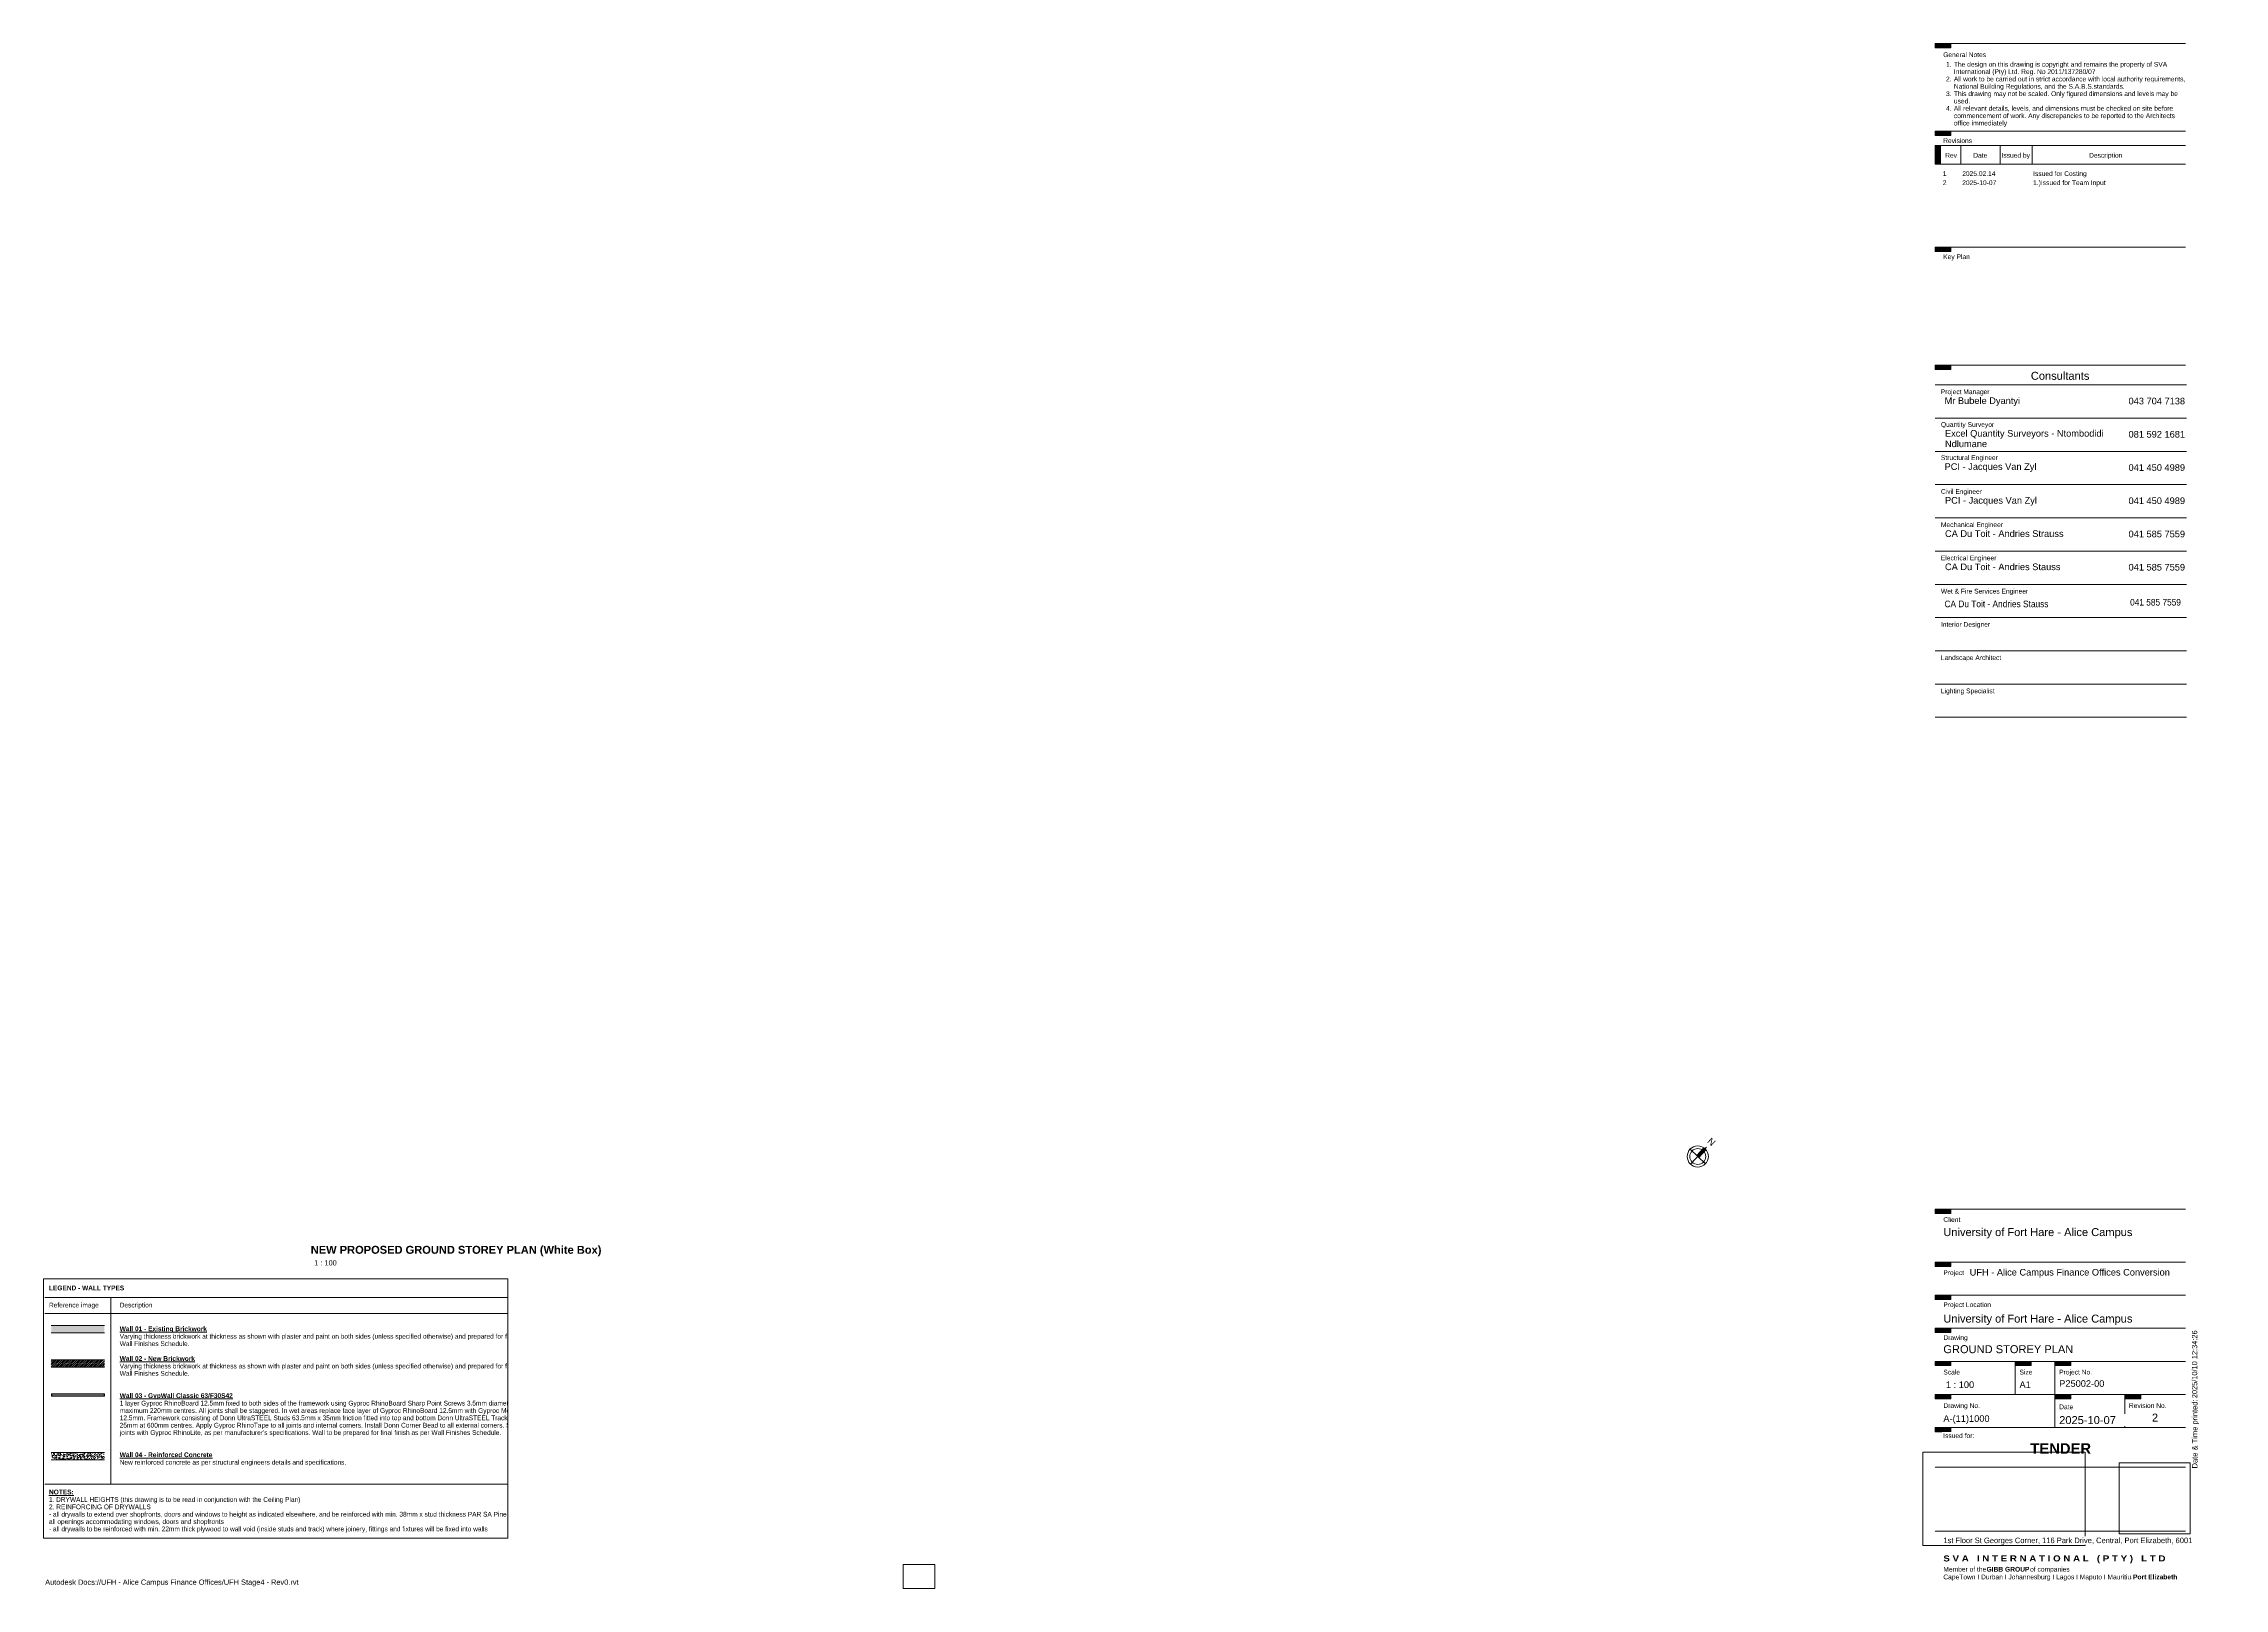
# Paper-space layout 'Layout1' of a CAD drawing. Header units: millimetres. Extents: x -325 to 499, y 0 to 584.
# The model-space entities are those that its viewports show. They can reach past a viewport. Long polylines and large blocks are cut down to what shows.
import ezdxf

# ---------------------------------------------------------------- set-up
doc = ezdxf.new("R2010")
doc.units = ezdxf.units.MM
for name, color, linetype, lineweight in [('A-ANNO-DIMS', 211, 'Continuous', 5), ('A-ANNO-DIMS-100', 211, 'Continuous', 5), ('A-ANNO-NOTE', 131, 'Continuous', 5), ('A-DETL-GENF', 92, 'Continuous', 5), ('A-DETL-THIN', 151, 'Continuous', 5), ('A-WALL', 113, 'Continuous', 9), ('A-WALL-PATT', 111, 'Continuous', 9), ('G-ANNO-SCHD', 231, 'Continuous', 5), ('G-ANNO-TEXT', 231, 'Continuous', 5), ('G-ANNO-TTLB', 6, 'Continuous', 5)]:
    doc.layers.add(name, color=color, linetype=linetype, lineweight=lineweight)
doc.layers.add('G-ANNO-NPLT', color=191, linetype='Continuous', plot=False)
doc.styles.add('Arial Black_B', font='ariblk.ttf', dxfattribs={"height": 2.3})
doc.styles.add('Arial_10', font='arial.ttf', dxfattribs={"width": 0.85, "height": 2.094159})
doc.styles.add('Arial_11', font='arial.ttf', dxfattribs={"height": 3})
doc.styles.add('Arial_12', font='arial.ttf', dxfattribs={"height": 2.5})
doc.styles.add('Arial_13', font='arial.ttf', dxfattribs={"height": 2})
doc.styles.add('Arial_14', font='arial.ttf', dxfattribs={"width": 0.9, "height": 2.5})
doc.styles.add('Arial_3', font='arial.ttf', dxfattribs={"width": 0.9, "height": 120})
doc.styles.add('Arial_7', font='arial.ttf', dxfattribs={"width": 0.9, "height": 180})
doc.styles.add('Arial_9', font='arial.ttf', dxfattribs={"height": 1.8})
doc.styles.add('Arial_B', font='arialbd.ttf', dxfattribs={"width": 0.9, "height": 180})
doc.styles.add('Arial_B_1', font='arialbd.ttf', dxfattribs={"height": 4})
doc.styles.add('Arial_B_2', font='arialbd.ttf', dxfattribs={"height": 1.8})
doc.styles.add('Arial_B_3', font='arialbd.ttf', dxfattribs={"height": 3})
doc.dimstyles.new('SVA_-_1_2mm_Arial', dxfattribs={"dimscale": 304.8, "dimtxt": 122.431128, "dimasz": 0.492126, "dimexe": 0.492126, "dimexo": 0.0625, "dimgap": 0.246063, "dimtad": 1, "dimdec": 0, "dimrnd": 5, "dimzin": 0, "dimdsep": 46, "dimtxsty": 'Arial_3', "dimblk1": 'OBLIQUE', "dimblk2": 'OBLIQUE', "dimsah": 1, "dimcen": 0.09, "dimdle": 0.492126, "dimazin": 0, "dimtfac": 1, "dimtdec": 4, "dimtix": 1, "dimtmove": 0, "dimatfit": 3, "dimfxl": 1.968504, "dimfxlon": 1, "dimtvp": 1, "dimtfill": 1, "dimtolj": 1, "dimtzin": 0, "dimarcsym": 2})
picture_1 = doc.add_image_def('image1.png', size_in_pixel=(300, 300))
picture_2 = doc.add_image_def('image2.jpg', size_in_pixel=(2000, 1147))
pattern_1 = [(45, (0, 0), (-106.066, 106.066), [])]

# ---------------------------------------------------------------- blocks, each defined once
blk = doc.blocks.new('SVA_A1 Technical Side Title - A1 Default-1456030-GROUND STOREY PLAN')
at = {"layer": 'G-ANNO-TTLB'}
for points in [[(390.1, 584), (396.02, 584), (396.02, 582.4), (390.1, 582.4)], [(390.1, 550.88), (396.02, 550.88), (396.02, 549.28), (390.1, 549.28)], [(390.1, 545.46), (392.2, 545.46), (392.2, 538.44), (390.1, 538.44)], [(390.1, 507.06), (396.02, 507.06), (396.02, 505.44), (390.1, 505.44)], [(390.1, 462.44), (396.02, 462.44), (396.02, 460.84), (390.1, 460.84)], [(390.1, 143.33), (396.02, 143.33), (396.02, 141.7), (390.1, 141.7)], [(390.19, 123.33), (396.1, 123.33), (396.1, 121.7), (390.19, 121.7)], [(390.1, 110.83), (396.02, 110.83), (396.02, 109.2), (390.1, 109.2)], [(390.1, 98.33), (396.02, 98.33), (396.02, 96.7), (390.1, 96.7)], [(390.1, 85.83), (396.1, 85.83), (396.1, 84.2), (390.1, 84.2)], [(420.42, 85.83), (426.42, 85.83), (426.42, 84.2), (420.42, 84.2)], [(435.42, 85.83), (441.42, 85.83), (441.42, 84.2), (435.42, 84.2)], [(390.1, 73.33), (396.1, 73.33), (396.1, 71.7), (390.1, 71.7)], [(435.42, 73.33), (441.42, 73.33), (441.42, 71.7), (435.42, 71.7)], [(461.83, 73.33), (467.83, 73.33), (467.83, 71.7), (461.83, 71.7)], [(390.1, 60.83), (396.02, 60.83), (396.02, 59.2), (390.1, 59.2)]]:
    blk.add_hatch(color=256, dxfattribs=at).paths.add_polyline_path(points)
for p, q in [((390.1, 584), (484.81, 584)), ((484.81, 584), (390.1, 584)), ((390.1, 584), (390.1, 582.4)), ((396.02, 584), (390.1, 584)), ((390.1, 582.4), (396.02, 582.4)), ((396.02, 582.4), (396.02, 584)), ((390.1, 550.88), (484.81, 550.88)), ((390.1, 550.88), (390.1, 549.28)), ((396.02, 550.88), (390.1, 550.88)), ((390.1, 549.28), (396.02, 549.28)), ((390.1, 545.46), (392.2, 545.46)), ((390.1, 545.46), (390.1, 538.44)), ((392.2, 545.46), (390.1, 545.46)), ((392.2, 545.46), (392.2, 538.44)), ((392.2, 545.46), (484.81, 545.46)), ((392.2, 538.44), (392.2, 545.46)), ((396.02, 549.28), (396.02, 550.88)), ((399.84, 538.44), (399.84, 545.46)), ((414.7, 538.44), (414.7, 545.46)), ((426.77, 538.44), (426.77, 545.46)), ((392.2, 538.44), (390.1, 538.44)), ((390.1, 538.44), (392.2, 538.44)), ((392.2, 538.44), (484.81, 538.44)), ((484.81, 507.06), (390.1, 507.06)), ((390.1, 507.06), (390.1, 505.44)), ((396.02, 507.06), (390.1, 507.06)), ((390.1, 505.44), (396.02, 505.44)), ((390.1, 505.44), (396.02, 505.44)), ((396.02, 505.44), (396.02, 507.06)), ((396.02, 505.44), (396.02, 507.06)), ((390.1, 462.44), (484.81, 462.44)), ((390.1, 462.44), (390.1, 460.84)), ((396.02, 462.44), (390.1, 462.44)), ((396.02, 460.84), (396.02, 462.44)), ((390.1, 460.84), (396.02, 460.84)), ((390.1, 454.96), (485.1, 454.96)), ((390.1, 442.4), (485.1, 442.4)), ((390.1, 429.83), (485.1, 429.83)), ((390.1, 417.27), (485.1, 417.27)), ((390.1, 404.7), (485.1, 404.7)), ((390.1, 392.14), (485.1, 392.14)), ((390.1, 379.57), (485.1, 379.57)), ((390.1, 367.01), (485.1, 367.01)), ((390.1, 354.44), (485.1, 354.44)), ((390.1, 341.88), (485.1, 341.88)), ((485.1, 329.31), (390.1, 329.31)), ((390.1, 329.31), (485.1, 329.31)), ((484.81, 143.33), (390.1, 143.33)), ((390.1, 143.33), (390.1, 141.7)), ((396.02, 143.33), (390.1, 143.33)), ((390.1, 141.7), (396.02, 141.7)), ((390.1, 141.7), (396.02, 141.7)), ((396.02, 141.7), (396.02, 143.33)), ((396.02, 141.7), (396.02, 143.33)), ((390.1, 123.33), (484.81, 123.33)), ((390.1, 121.7), (396.02, 121.7)), ((390.19, 123.33), (390.19, 121.7)), ((396.1, 123.33), (390.19, 123.33)), ((390.19, 121.7), (396.1, 121.7)), ((396.02, 121.7), (396.02, 123.33)), ((396.1, 121.7), (396.1, 123.33)), ((390.1, 110.83), (484.81, 110.83)), ((390.1, 110.83), (390.1, 109.2)), ((396.02, 110.83), (390.1, 110.83)), ((390.1, 109.2), (396.02, 109.2)), ((390.1, 109.2), (396.02, 109.2)), ((396.02, 109.2), (396.02, 110.83)), ((396.02, 109.2), (396.02, 110.83)), ((390.1, 98.33), (484.81, 98.33)), ((390.1, 98.33), (390.1, 96.7)), ((396.02, 98.33), (390.1, 98.33)), ((390.1, 96.7), (396.02, 96.7)), ((390.1, 96.7), (396.02, 96.7)), ((396.02, 96.7), (396.02, 98.33)), ((396.02, 96.7), (396.02, 98.33)), ((390.1, 85.83), (484.81, 85.83)), ((390.1, 85.83), (390.1, 84.2)), ((396.1, 85.83), (390.1, 85.83)), ((390.1, 84.2), (396.1, 84.2)), ((390.1, 84.2), (396.1, 84.2)), ((396.1, 84.2), (396.1, 85.83)), ((396.1, 84.2), (396.1, 85.83)), ((420.42, 73.33), (420.42, 85.83)), ((420.42, 85.83), (420.42, 84.2)), ((426.42, 85.83), (420.42, 85.83)), ((420.42, 84.2), (426.42, 84.2)), ((420.42, 84.2), (426.42, 84.2)), ((426.42, 84.2), (426.42, 85.83)), ((426.42, 84.2), (426.42, 85.83)), ((435.42, 60.83), (435.42, 85.83)), ((435.42, 85.83), (435.42, 84.2)), ((441.42, 85.83), (435.42, 85.83)), ((435.42, 84.2), (441.42, 84.2)), ((435.42, 84.2), (441.42, 84.2)), ((441.42, 84.2), (441.42, 85.83)), ((441.42, 84.2), (441.42, 85.83)), ((390.1, 73.33), (484.81, 73.33)), ((390.1, 73.33), (390.1, 71.7)), ((396.1, 73.33), (390.1, 73.33)), ((390.1, 71.7), (396.1, 71.7)), ((390.1, 71.7), (396.1, 71.7)), ((396.1, 71.7), (396.1, 73.33)), ((396.1, 71.7), (396.1, 73.33)), ((435.42, 73.33), (435.42, 71.7)), ((441.42, 73.33), (435.42, 73.33)), ((435.42, 71.7), (441.42, 71.7)), ((435.42, 71.7), (441.42, 71.7)), ((441.42, 71.7), (441.42, 73.33)), ((441.42, 71.7), (441.42, 73.33)), ((461.83, 60.83), (461.83, 73.33)), ((461.83, 73.33), (461.83, 71.7)), ((467.83, 73.33), (461.83, 73.33)), ((461.83, 71.7), (467.83, 71.7)), ((461.83, 71.7), (467.83, 71.7)), ((467.83, 71.7), (467.83, 73.33)), ((467.83, 71.7), (467.83, 73.33)), ((484.81, 60.83), (390.1, 60.83)), ((390.1, 60.83), (390.1, 59.2)), ((396.02, 60.83), (390.1, 60.83)), ((390.1, 59.2), (396.02, 59.2)), ((390.1, 59.2), (396.02, 59.2)), ((396.02, 59.2), (396.02, 60.83)), ((396.02, 59.2), (396.02, 60.83)), ((390.1, 45.83), (484.81, 45.83)), ((390.1, 21.59), (484.81, 21.59))]:
    blk.add_line(p, q, dxfattribs=at)
at = {"layer": 'G-ANNO-TTLB', "insert": (394.23, 577.07), "char_height": 1.8, "width": 3.6087, "attachment_point": 1, "style": 'Arial_9', "bg_fill": 3, "box_fill_scale": 1.25, "bg_fill_color": 256, "bg_fill_true_color": 13158600, "bg_fill_transparency": 0}
blk.add_mtext('1.', dxfattribs=at)
at = {"layer": 'G-ANNO-TTLB', "attachment_point": 1}
for s, insert, char_height, width, style in [('Consultants', (426.31, 459.91), 3, 27.2574, 'Arial_11'), ('TENDER', (426.1, 54.88), 4, 27.9789, 'Arial_B_1'), ('S V A   I N T E R N A T I O N A L   ( P T Y )   L T D ', (393.23, 12.48), 2.3, 102.9367, 'Arial Black_B')]:
    blk.add_mtext(s, dxfattribs=dict(at, insert=insert, char_height=char_height, width=width, style=style))
at = {"layer": 'G-ANNO-TTLB'}
image = blk.add_image(picture_2, insert=(385.48, 16.26), size_in_units=(61.42, 35.22), dxfattribs=at)
image.dxf.flags = 7
image = blk.add_image(picture_1, insert=(459.72, 20.59), size_in_units=(26.84, 26.84), dxfattribs=at)
image.dxf.flags = 7
at = {"layer": 'G-ANNO-TTLB', "attachment_point": 1, "bg_fill": 3, "box_fill_scale": 1.25, "bg_fill_color": 256, "bg_fill_true_color": 13158600, "bg_fill_transparency": 0}
for s, insert, char_height, width, style in [('2.', (394.23, 571.52), 1.8, 3.6087, 'Arial_9'), ('Key Plan', (393.18, 504.32), 1.8, 11.6245, 'Arial_9'), ('Project Manager', (392.26, 453.28), 1.8, 21.7257, 'Arial_9'), ('Quantity Surveyor', (392.32, 440.92), 1.8, 23.2489, 'Arial_9'), ('Structural Engineer', (392.32, 428.36), 1.8, 25.173, 'Arial_9'), ('Civil Engineer', (392.32, 415.59), 1.8, 17.7975, 'Arial_9'), ('Mechanical Engineer', (392.32, 403.02), 1.8, 27.4177, 'Arial_9'), ('Electrical Engineer', (392.32, 390.46), 1.8, 24.2911, 'Arial_9'), ('Wet & Fire Services Engineer', (392.32, 377.89), 1.8, 38.481, 'Arial_9'), ('Interior Designer', (392.32, 365.33), 1.8, 21.4852, 'Arial_9'), ('Landscape Architect', (392.32, 352.76), 1.8, 26.7764, 'Arial_9'), ('Lighting Specialist', (392.32, 340.2), 1.8, 23.4894, 'Arial_9'), ('Client', (393.23, 140.35), 1.8, 7.3755, 'Arial_9'), ('Project', (393.23, 120.26), 1.8, 9.2996, 'Arial_9'), ('Project Location', (393.23, 108.15), 1.8, 21.3249, 'Arial_9'), ('Drawing', (393.23, 95.72), 1.8, 10.8228, 'Arial_9'), ('Scale', (393.23, 82.66), 1.8, 7.2954, 'Arial_9'), ('Size', (422.02, 82.66), 1.8, 5.6118, 'Arial_9'), ('Project No.', (437.02, 82.66), 1.8, 14.751, 'Arial_9'), ('Drawing No.', (393.23, 70.02), 1.8, 16.2743, 'Arial_9'), ('Date', (437.02, 69.53), 1.8, 6.173, 'Arial_9'), ('Revision No.', (463.37, 70.02), 1.8, 16.5148, 'Arial_9'), ('Issued for:', (393.18, 58.62), 1.8, 13.6287, 'Arial_9'), ('1st Floor St Georges Corner, 116 Park Drive, Central, Port Elizabeth, 6001', (393.23, 19.2), 2.0942, 101.9426, 'Arial_10'), ('Member of the ', (393.23, 8.14), 1.8, 19.8017, 'Arial_9')]:
    blk.add_mtext(s, dxfattribs=dict(at, insert=insert, char_height=char_height, width=width, style=style))
at = {"layer": 'G-ANNO-TTLB', "insert": (487.21, 45.33), "char_height": 2.0942, "width": 28.3477, "attachment_point": 1, "rotation": 90, "style": 'Arial_10', "bg_fill": 3, "box_fill_scale": 1.25, "bg_fill_color": 256, "bg_fill_true_color": 13158600, "bg_fill_transparency": 0}
blk.add_mtext('Date & Time printed:', dxfattribs=at)
at = {"layer": 'G-ANNO-TTLB', "char_height": 1.8, "attachment_point": 1, "bg_fill": 3, "box_fill_scale": 1.25, "bg_fill_color": 256, "bg_fill_true_color": 13158600, "bg_fill_transparency": 0}
for s, insert, width, style in [('The design on this drawing is copyright and remains the property of SVA ', (397.21, 577.07), 95, 'Arial_9'), ('3.', (394.23, 565.96), 3.6087, 'Arial_9'), ('GIBB GROUP ', (409.56, 8.14), 19.962, 'Arial_B_2')]:
    blk.add_mtext(s, dxfattribs=dict(at, insert=insert, width=width, style=style))
at = {"layer": 'G-ANNO-TTLB', "char_height": 1.8, "attachment_point": 1, "style": 'Arial_9', "bg_fill": 3, "box_fill_scale": 1.25, "bg_fill_color": 256, "bg_fill_true_color": 13158600, "bg_fill_transparency": 0}
for s, insert, width in [('International (Pty) Ltd. Reg. No 2011/137280/07', (397.21, 574.3), 62.9325), ('4.', (394.23, 560.41), 3.6087), ('of companies', (426.03, 8.14), 17.557)]:
    blk.add_mtext(s, dxfattribs=dict(at, insert=insert, width=width))
for s, insert, width in [('General Notes', (393.18, 580.7), 18.8397), ('All work to be carried out in strict accordance with local authority requirements, ', (397.21, 571.52), 101.8143), ('CapeTown I Durban I Johannesburg I Lagos I Maputo I Mauritius I ', (393.23, 5.23), 86.9029)]:
    blk.add_mtext(s, dxfattribs=dict(at, insert=insert, width=width))
at = {"layer": 'G-ANNO-TTLB', "char_height": 1.8, "attachment_point": 1, "bg_fill": 3, "box_fill_scale": 1.25, "bg_fill_color": 256, "bg_fill_true_color": 13158600, "bg_fill_transparency": 0}
for s, insert, width, style in [('National Building Regulations, and the S.A.B.S.standards.', (397.21, 568.74), 75.3586, 'Arial_9'), ('Port Elizabeth ', (464.93, 5.23), 20.6034, 'Arial_B_2')]:
    blk.add_mtext(s, dxfattribs=dict(at, insert=insert, width=width, style=style))
at = {"layer": 'G-ANNO-TTLB', "insert": (397.21, 565.96), "char_height": 1.8, "width": 99.0084, "attachment_point": 1, "style": 'Arial_9', "bg_fill": 3, "box_fill_scale": 1.25, "bg_fill_color": 256, "bg_fill_true_color": 13158600, "bg_fill_transparency": 0}
blk.add_mtext('This drawing may not be scaled. Only figured dimensions and levels may be ', dxfattribs=at)
at = {"layer": 'G-ANNO-TTLB', "insert": (397.21, 563.18), "char_height": 1.8, "width": 7.2152, "attachment_point": 1, "style": 'Arial_9', "bg_fill": 3, "box_fill_scale": 1.25, "bg_fill_color": 256, "bg_fill_true_color": 13158600, "bg_fill_transparency": 0}
blk.add_mtext('used.', dxfattribs=at)
at = {"layer": 'G-ANNO-TTLB', "insert": (397.21, 560.41), "char_height": 1.8, "width": 96.6835, "attachment_point": 1, "style": 'Arial_9', "bg_fill": 3, "box_fill_scale": 1.25, "bg_fill_color": 256, "bg_fill_true_color": 13158600, "bg_fill_transparency": 0}
blk.add_mtext('All relevant details, levels, and dimensions must be checked on site before ', dxfattribs=at)
at = {"layer": 'G-ANNO-TTLB', "insert": (397.21, 557.63), "char_height": 1.8, "width": 98.7679, "attachment_point": 1, "style": 'Arial_9', "bg_fill": 3, "box_fill_scale": 1.25, "bg_fill_color": 256, "bg_fill_true_color": 13158600, "bg_fill_transparency": 0}
blk.add_mtext('commencement of work. Any discrepancies to be reported to the Architects ', dxfattribs=at)
at = {"layer": 'G-ANNO-TTLB', "insert": (397.21, 554.85), "char_height": 1.8, "width": 23.0886, "attachment_point": 1, "style": 'Arial_9', "bg_fill": 3, "box_fill_scale": 1.25, "bg_fill_color": 256, "bg_fill_true_color": 13158600, "bg_fill_transparency": 0}
blk.add_mtext('office immediately', dxfattribs=at)
at = {"layer": 'G-ANNO-TTLB', "insert": (393.18, 548.2), "char_height": 1.8, "width": 12.5063, "attachment_point": 1, "style": 'Arial_9', "bg_fill": 3, "box_fill_scale": 1.25, "bg_fill_color": 256, "bg_fill_true_color": 13158600, "bg_fill_transparency": 0}
blk.add_mtext('Revisions', dxfattribs=at)
blk = doc.blocks.new('SVA_North Arrow small - North Arrow-603845-GROUND STOREY PLAN')
at = {"layer": 'A-ANNO-NOTE'}
h = blk.add_hatch(color=256, dxfattribs=at)
edge = h.paths.add_edge_path()
edge.add_line((0.5, -14.97), (-0.5, -14.97))
edge.add_line((-0.5, -14.97), (-0.5, -11.03))
edge.add_arc((0.05, -18.01), 7, 86.32148, 94.51379, ccw=False)
edge.add_line((0.5, -11.03), (0.5, -14.97))
for p, q in [((-4, -14.97), (4, -14.97)), ((-4, -14.97), (4, -14.97)), ((-0.5, -11.03), (-0.5, -14.97)), ((-0.5, -14.97), (0.5, -14.97)), ((0, -10.19), (0, -18.97)), ((0.5, -14.97), (0.5, -11.03))]:
    blk.add_line(p, q, dxfattribs=at)
for radius in [4, 3]:
    blk.add_circle((0, -14.97), radius, dxfattribs=at)
blk.add_arc((0.05, -18.01), 7, 86.32148, 94.51379, dxfattribs=at)
at = {"layer": 'A-ANNO-NOTE', "insert": (-1.26, -6.15), "char_height": 2.5, "width": 3.0464, "attachment_point": 1, "style": 'Arial_12', "bg_fill": 3, "box_fill_scale": 1.25, "bg_fill_color": 256, "bg_fill_true_color": 13158600, "bg_fill_transparency": 0}
blk.add_mtext('N', dxfattribs=at)
blk = doc.blocks.new('Family - ___-1228930-_Legend - Construction Walls')
at = {"layer": 'A-WALL-PATT', "lineweight": 5}
h = blk.add_hatch(dxfattribs=at)
h.set_pattern_fill('FP_39', color=256, style=0, pattern_type=2)
h.set_pattern_definition(pattern_1)
h.paths.add_polyline_path([(2878.6, 5298.2), (2878.6, 5374.7), (878.6, 5374.7), (878.6, 5298.2), (891.1, 5298.2), (891.1, 5362.2), (2866.1, 5362.2), (2866.1, 5298.2)])
h = blk.add_hatch(dxfattribs=at)
h.set_pattern_fill('FP_39', color=256, style=0, pattern_type=2)
h.set_pattern_definition(pattern_1)
h.paths.add_polyline_path([(891.1, 5285.7), (2878.6, 5285.7), (2878.6, 5298.2), (878.6, 5298.2), (878.6, 5285.7)])
at = {"layer": 'A-WALL', "lineweight": 18}
for p, q in [((2878.6, 5374.7), (878.6, 5374.7)), ((878.6, 5374.7), (878.6, 5362.2)), ((2878.6, 5362.2), (2878.6, 5374.7)), ((878.6, 5362.2), (878.6, 5298.2)), ((2878.6, 5298.2), (2878.6, 5362.2)), ((878.6, 5298.2), (878.6, 5285.7)), ((2878.6, 5285.7), (2878.6, 5298.2)), ((878.6, 5285.7), (2878.6, 5285.7))]:
    blk.add_line(p, q, dxfattribs=at)
at = {"layer": 'A-WALL'}
for p, q in [((891.1, 5362.2), (891.1, 5298.2)), ((2866.1, 5362.2), (891.1, 5362.2)), ((2866.1, 5298.2), (2866.1, 5362.2)), ((2866.1, 5298.2), (891.1, 5298.2))]:
    blk.add_line(p, q, dxfattribs=at)
blk = doc.blocks.new('DIMBLOCK15-NEW PROPOSED GROUND STOREY PLAN _White Box_')
at = {"layer": 'A-ANNO-DIMS-100'}
for p, q in [((273.7, -4.7), (273.7, 1181.3)), ((273.7, 1031.3), (-326.3, 1031.3)), ((273.7, 1031.3), (423.7, 1031.3)), ((273.7, -4.7), (-326.3, -4.7)), ((273.7, -4.7), (423.7, -4.7))]:
    blk.add_line(p, q, dxfattribs=at)
at = {"layer": 'A-ANNO-DIMS-100', "lineweight": 25}
for p, q in [((273.7, 1031.3), (198.7, 1106.3)), ((273.7, 1031.3), (348.7, 956.3)), ((273.7, -4.7), (198.7, 70.3)), ((273.7, -4.7), (348.7, -79.7))]:
    blk.add_line(p, q, dxfattribs=at)
at = {"layer": 'A-ANNO-DIMS-100', "color": 0, "insert": (42.9, 347.6), "char_height": 120, "width": 397.807, "attachment_point": 1, "rotation": 90, "line_spacing_factor": 0.941778, "style": 'Arial_3', "bg_fill": 3, "box_fill_scale": 1.25, "bg_fill_color": 256, "bg_fill_true_color": 13158600, "bg_fill_transparency": 0}
blk.add_mtext('1035', dxfattribs=at)
blk = doc.blocks.new('_Oblique')
at = {"color": 0, "linetype": 'ByBlock', "lineweight": -2}
blk.add_line((-0.5, -0.5), (0.5, 0.5), dxfattribs=at)
blk = doc.blocks.new('DIMBLOCK20-NEW PROPOSED GROUND STOREY PLAN _White Box_')
at = {"layer": 'A-ANNO-DIMS-100'}
for p, q in [((273.7, -274.7), (273.7, 145.3)), ((273.7, -4.7), (-326.3, -4.7)), ((273.7, -4.7), (423.7, -4.7)), ((273.7, -274.7), (-326.3, -274.7)), ((273.7, -274.7), (423.7, -274.7))]:
    blk.add_line(p, q, dxfattribs=at)
at = {"layer": 'A-ANNO-DIMS-100', "lineweight": 25}
for p, q in [((273.7, -4.7), (198.7, 70.3)), ((273.7, -4.7), (348.7, -79.7)), ((273.7, -274.7), (198.7, -199.7)), ((273.7, -274.7), (348.7, -349.7))]:
    blk.add_line(p, q, dxfattribs=at)
at = {"layer": 'A-ANNO-DIMS-100', "color": 0, "insert": (42.9, -264), "char_height": 120, "width": 298.355, "attachment_point": 1, "rotation": 90, "line_spacing_factor": 0.941778, "style": 'Arial_3', "bg_fill": 3, "box_fill_scale": 1.25, "bg_fill_color": 256, "bg_fill_true_color": 13158600, "bg_fill_transparency": 0}
blk.add_mtext('270', dxfattribs=at)

msp = doc.modelspace()

# ---------------------------------------------------------------- hatches: boundary and pattern name
at = {"layer": 'A-DETL-GENF'}
msp.add_hatch(color=9, dxfattribs=at).paths.add_polyline_path([(13133.3, 7685.1), (13133.3, 7955.1), (11124.7, 7955.1), (11124.7, 7685.1), (13124, 7685.1)])
h = msp.add_hatch(dxfattribs=at)
h.set_pattern_fill('FP_64', color=20, style=0, pattern_type=2)
h.set_pattern_definition([(45, (10257.94, 0), (-35.35534, 35.35534), [])])
h.paths.add_polyline_path([(13133.3, 6385.1), (13133.3, 6655.1), (11124.7, 6655.1), (11124.7, 6385.1), (13124, 6385.1)])
h = msp.add_hatch(dxfattribs=at)
h.set_pattern_fill('FP_65', color=135, style=0, pattern_type=2)
h.set_pattern_definition([(50, (11969.31, -891.36), (182.1847, -15.939), [19.05, -209.55]), (355, (11969.31, -891.36), (-35.2424, 191.057), [15.24, -167.64]), (100.451, (11984.5, -892.69), (146.9425, 175.117), [16.19, -178.09]), (46.184, (11969.31, -840.56), (271.079, -42.043), [28.575, -314.325]), (96.636, (11991.9, -844.06), (237.403, 247.427), [24.285, -267.135]), (351.184, (11969.3, -840.56), (237.405, 247.425), [22.86, -251.46]), (21, (11994.71, -853.26), (151.615, -102.2655), [19.05, -209.55]), (326, (11994.71, -853.26), (61.802, 184.188), [15.24, -167.64]), (71.451, (12007.35, -861.78), (213.417, 81.921), [16.19, -178.09]), (37.5, (11969.31, -891.36), (3.0883, 84.5551), [0, -165.608, 0, -170.18, -168.275]), (37.5, (11969.31, -891.36), (3.0883, 84.5551), [-335.788, 0, -168.275]), (7.5, (11969.31, -891.36), (66.8194, 100.1807), [0, -97.028, 0, -161.798, -64.135]), (7.5, (11969.31, -891.36), (66.8194, 100.1807), [-258.826, 0, -64.135]), (327.5, (11912.67, -891.36), (135.5905, -5.7289), [0, -63.5, 0, -198.12, -262.89]), (327.5, (11912.67, -891.36), (135.5905, -5.7289), [-261.62, 0, -262.89]), (317.5, (11887.27, -891.36), (148.129, 25.4268), [0, -82.55, 0, -131.572, -186.69]), (317.5, (11887.27, -891.36), (148.129, 25.4268), [-214.122, 0, -186.69])])
h.paths.add_polyline_path([(11149, 2885.1), (13133.3, 2885.1), (13133.3, 3155.1), (11124.7, 3155.1), (11124.7, 2885.1), (11136.5, 2885.1)])

# ---------------------------------------------------------------- linework, layer by layer
at = {"layer": 'A-DETL-THIN'}
for p, q in [((10883.3, 9015.1), (28383.3, 9015.1)), ((13383.3, 9015.1), (13383.3, 1955.1)), ((10883.3, 8415.1), (28383.3, 8415.1)), ((13133.3, 7955.1), (11124.7, 7955.1)), ((11124.7, 7685.1), (13133.3, 7685.1)), ((13133.3, 6655.1), (11124.7, 6655.1)), ((11124.7, 6385.1), (13133.3, 6385.1)), ((13133.3, 3155.1), (11124.7, 3155.1)), ((11124.7, 2885.1), (13133.3, 2885.1)), ((10883.3, 1955.1), (28383.3, 1955.1))]:
    msp.add_line(p, q, dxfattribs=at)

# ---------------------------------------------------------------- block references
at = {"layer": 'A-WALL'}
msp.add_blockref('Family - ___-1228930-_Legend - Construction Walls', (10257.9, 0), dxfattribs=at)

# ---------------------------------------------------------------- texts
at = {"layer": 'G-ANNO-TEXT', "color": 7, "char_height": 180, "attachment_point": 1}
for s, insert, width, style in [('LEGEND - WALL TYPES', (11040.9, 9469.3), 3095.315, 'Arial_B'), ('Reference image', (11040.9, 8820.5), 2005.822, 'Arial_7'), ('Description', (13714.9, 8820.5), 1320.379, 'Arial_7'), ('\\LWall 01 - Existing Brickwork', (13714.9, 7923.9), 3571.518, 'Arial_B'), ('Varying thickness brickwork at thickness as shown with plaster and paint on both sides (unless specified otherwise) and prepared for final finish as per ', (13714.9, 7639.5), 17532.906, 'Arial_7'), ('Wall Finishes Schedule.', (13714.9, 7361.7), 2821.138, 'Arial_7'), ('\\LWall 02 - New Brickwork', (13714.9, 6799.5), 3080.885, 'Arial_B'), ('Varying thickness brickwork at thickness as shown with plaster and paint on both sides (unless specified otherwise) and prepared for final finish as per ', (13714.9, 6515), 17532.906, 'Arial_7'), ('Wall Finishes Schedule.', (13714.9, 6237.2), 2821.138, 'Arial_7'), ('\\LWall 03 - GypWall Classic 63/F30S42', (13714.9, 5397.2), 4639.366, 'Arial_B'), ('1 layer Gyproc RhinoBoard 12.5mm fixed to both sides of the framework using Gyproc RhinoBoard Sharp Point Screws 3.5mm diameter x 25mm at ', (13714.9, 5112.7), 17366.956, 'Arial_7'), ('maximum 220mm centres. All joints shall be staggered. In wet areas replace face layer of Gyproc RhinoBoard 12.5mm with Gyproc MoistureResistant ', (13714.9, 4834.9), 17532.906, 'Arial_7'), ('12.5mm. Framework consisting of Donn UltraSTEEL Studs 63.5mm x 35mm friction fitted into top and bottom Donn UltraSTEEL Track 63.5mm x ', (13714.9, 4557.1), 17114.425, 'Arial_7'), ('25mm at 600mm centres. Apply Gyproc RhinoTape to all joints and internal corners. Install Donn Corner Bead to all external corners. Skim all taped ', (13714.9, 4279.3), 17302.02, 'Arial_7'), ("joints with Gyproc RhinoLite, as per manufacturer's specifications. Wall to be prepared for final finish as per Wall Finishes Schedule.", (13714.9, 4001.5), 15375.565, 'Arial_7'), ('\\LWall 04 - Reinforced Concrete', (13714.9, 3161.4), 3802.404, 'Arial_B'), ('New reinforced concrete as per structural engineers details and specifications.', (13714.9, 2877), 9112.782, 'Arial_7'), ('\\LNOTES:', (11040.9, 1753.8), 1024.557, 'Arial_B'), ('DRYWALL HEIGHTS (this drawing is to be read in conjunction with the Ceiling Plan)', (11308.8, 1469.4), 9906.452, 'Arial_7'), ('1.', (11040.9, 1469.4), 324.786, 'Arial_7'), ('2. REINFORCING OF DRYWALLS', (11040.9, 1191.6), 4177.594, 'Arial_7'), ('- all drywalls to extend over shopfronts, doors and windows to height as indicated elsewhere, and be reinforced with min. 38mm x stud thickness PAR SA Pine posts and lintols at ', (11040.9, 913.8), 20758.094, 'Arial_7'), ('all openings accommodating windows, doors and shopfronts', (11040.9, 636), 7114.175, 'Arial_7'), ('- all drywalls to be reinforced with min. 22mm thick plywood to wall void (inside studs and track) where joinery, fittings and fixtures will be fixed into walls', (11040.9, 358.2), 17568.982, 'Arial_7')]:
    msp.add_mtext(s, dxfattribs=dict(at, insert=insert, width=width, style=style))

# ---------------------------------------------------------------- dimensions: what is measured, and where the dimension line sits
at = {"layer": 'A-ANNO-DIMS'}
dim = msp.add_linear_dim(base=(273.7, 1031.3), p1=(-326.3, -4.7), p2=(-326.3, 1031.3), angle=90, dimstyle='SVA_-_1_2mm_Arial', override={"dimpost": '<>', "dimfxl": 1036}, dxfattribs=at)
dim.commit()
dim.dimension.update_dxf_attribs({"geometry": 'DIMBLOCK15-NEW PROPOSED GROUND STOREY PLAN _White Box_', "text_midpoint": (137.4, 513.3)})

# ---------------------------------------------------------------- next in the draw order: dimensions: what is measured, and where the dimension line sits
dim = msp.add_linear_dim(base=(273.7, -4.7), p1=(-326.3, -274.7), p2=(-326.3, -4.7), angle=90, dimstyle='SVA_-_1_2mm_Arial', override={"dimpost": '<>', "dimfxl": 270}, dxfattribs=at)
dim.commit()
dim.dimension.update_dxf_attribs({"geometry": 'DIMBLOCK20-NEW PROPOSED GROUND STOREY PLAN _White Box_', "text_midpoint": (137.4, -139.7)})

psp = doc.layouts.get("Layout1")

# ---------------------------------------------------------------- block references
at = {"layer": 'A-ANNO-NOTE', "rotation": 317}
psp.add_blockref('SVA_North Arrow small - North Arrow-603845-GROUND STOREY PLAN', (310.6, 174.23), dxfattribs=at)
at = {"layer": 'G-ANNO-TTLB'}
psp.add_blockref('SVA_A1 Technical Side Title - A1 Default-1456030-GROUND STOREY PLAN', (0, 0), dxfattribs=at)

# ---------------------------------------------------------------- texts
at = {"layer": 'G-ANNO-TTLB', "attachment_point": 1}
for s, insert, char_height, width, style in [('NEW PROPOSED GROUND STOREY PLAN (White Box)', (-223.95, 129.5), 3, 134.8438, 'Arial_B_3'), (' 1 : 100', (-223.44, 124.08), 2, 11.5443, 'Arial_13')]:
    psp.add_mtext(s, dxfattribs=dict(at, insert=insert, char_height=char_height, width=width, style=style))
at = {"layer": 'G-ANNO-TTLB', "insert": (-324.35, 3.35), "char_height": 2, "width": 114.4439, "attachment_point": 1, "line_spacing_factor": 0.941778, "style": 'Arial_13'}
psp.add_mtext('Autodesk Docs://UFH - Alice Campus Finance Offices/UFH Stage4 - Rev0.rvt', dxfattribs=at)

# ---------------------------------------------------------------- viewports
at = {"layer": '0'}
psp.add_viewport(center=(6, 4.5), size=(12, 9), view_center_point=(6, 4.5), view_height=12, dxfattribs=at)
at = {"layer": 'G-ANNO-NPLT'}
psp.add_viewport(center=(-237.2, 68.03), size=(175.48, 98.0187), view_center_point=(19611.51, 4823.09), view_height=9801.8692, status=3, dxfattribs=at)

# ---------------------------------------------------------------- next in the draw order: texts
at = {"layer": 'G-ANNO-SCHD', "char_height": 1.8, "line_spacing_factor": 0.941778, "style": 'Arial_9'}
for s, insert, width, attachment_point in [('Rev', (396.16, 542.67), 5.3548, 2), ('Date', (407.2, 542.67), 6.3465, 2), ('Issued by', (420.6, 542.67), 12.8031, 2), ('Description', (454.61, 542.67), 15.0068, 2), ('2', (393.03, 532.32), 1.6748, 1), ('1', (393.03, 535.77), 1.6748, 1), ('2025.02.14', (400.37, 535.77), 15.0729, 1), ('2025-10-07', (400.37, 532.32), 15.3814, 1), ('1.)Issued for Team Input', (427.18, 532.32), 32.7461, 1), ('Issued for Costing', (427.18, 535.77), 24.218, 1)]:
    psp.add_mtext(s, dxfattribs=dict(at, insert=insert, width=width, attachment_point=attachment_point))
at = {"layer": 'G-ANNO-TEXT', "color": 7, "char_height": 2.5, "attachment_point": 1, "style": 'Arial_14'}
for s, insert, width in [('CA Du Toit - Andries Stauss', (393.66, 373.43), 47.4759), ('041 585 7559', (463.82, 374.06), 23.0886)]:
    psp.add_mtext(s, dxfattribs=dict(at, insert=insert, width=width))
at = {"layer": 'G-ANNO-TTLB', "char_height": 2.5, "attachment_point": 1, "style": 'Arial_12'}
for s, insert, width in [('Mr Bubele Dyantyi', (393.69, 450.27), 33.9114), ('043 704 7138', (463.24, 450.12), 25.654), ('Excel Quantity Surveyors - Ntombodidi', (393.85, 437.91), 72.0717), ('081 592 1681', (463.24, 437.56), 25.654), ('Ndlumane', (393.85, 433.95), 19), ('PCI - Jacques Van Zyl', (393.69, 425.35), 41.9283), ('041 450 4989', (463.24, 424.99), 25.654), ('PCI - Jacques Van Zyl', (393.85, 412.58), 41.9283), ('041 450 4989', (463.24, 412.43), 25.654), ('CA Du Toit - Andries Strauss', (393.85, 400.01), 54.1941), ('041 585 7559', (463.24, 399.86), 25.654), ('CA Du Toit - Andries Stauss', (393.85, 387.45), 52.751), ('041 585 7559', (463.24, 387.3), 25.654)]:
    psp.add_mtext(s, dxfattribs=dict(at, insert=insert, width=width))
at = {"layer": 'G-ANNO-TTLB', "attachment_point": 1, "bg_fill": 3, "box_fill_scale": 1.25, "bg_fill_color": 256, "bg_fill_true_color": 13158600, "bg_fill_transparency": 0}
for s, insert, char_height, width, style in [('University of Fort Hare - Alice Campus', (393.23, 136.19), 3, 87.9451, 'Arial_11'), ('UFH - Alice Campus Finance Offices Conversion', (403.18, 120.77), 2.5, 91.232, 'Arial_12'), ('University of Fort Hare - Alice Campus', (393.23, 103.49), 3, 87.9451, 'Arial_11'), ('GROUND STOREY PLAN', (393.23, 91.93), 3, 60.2869, 'Arial_11'), (' 1 : 100', (393.23, 78.25), 2.5, 14.1097, 'Arial_12'), ('A1', (422.02, 78.25), 2.5, 5.1308, 'Arial_12'), ('P25002-00', (437.02, 78.7), 2.5, 20.5232, 'Arial_12'), ('A-(11)1000', (393.23, 65.45), 2.5, 21.0844, 'Arial_12'), ('2', (472.1, 66.08), 3, 2.8861, 'Arial_11'), ('2025-10-07', (437.02, 65.13), 3, 26.4557, 'Arial_11')]:
    psp.add_mtext(s, dxfattribs=dict(at, insert=insert, char_height=char_height, width=width, style=style))
at = {"layer": 'G-ANNO-TTLB', "insert": (487.2, 97.54), "char_height": 2, "width": 30.7044, "attachment_point": 3, "rotation": 90, "line_spacing_factor": 0.941778, "style": 'Arial_13'}
psp.add_mtext('2025/10/10 12:34:26', dxfattribs=at)

doc.saveas('drawing.dxf')
